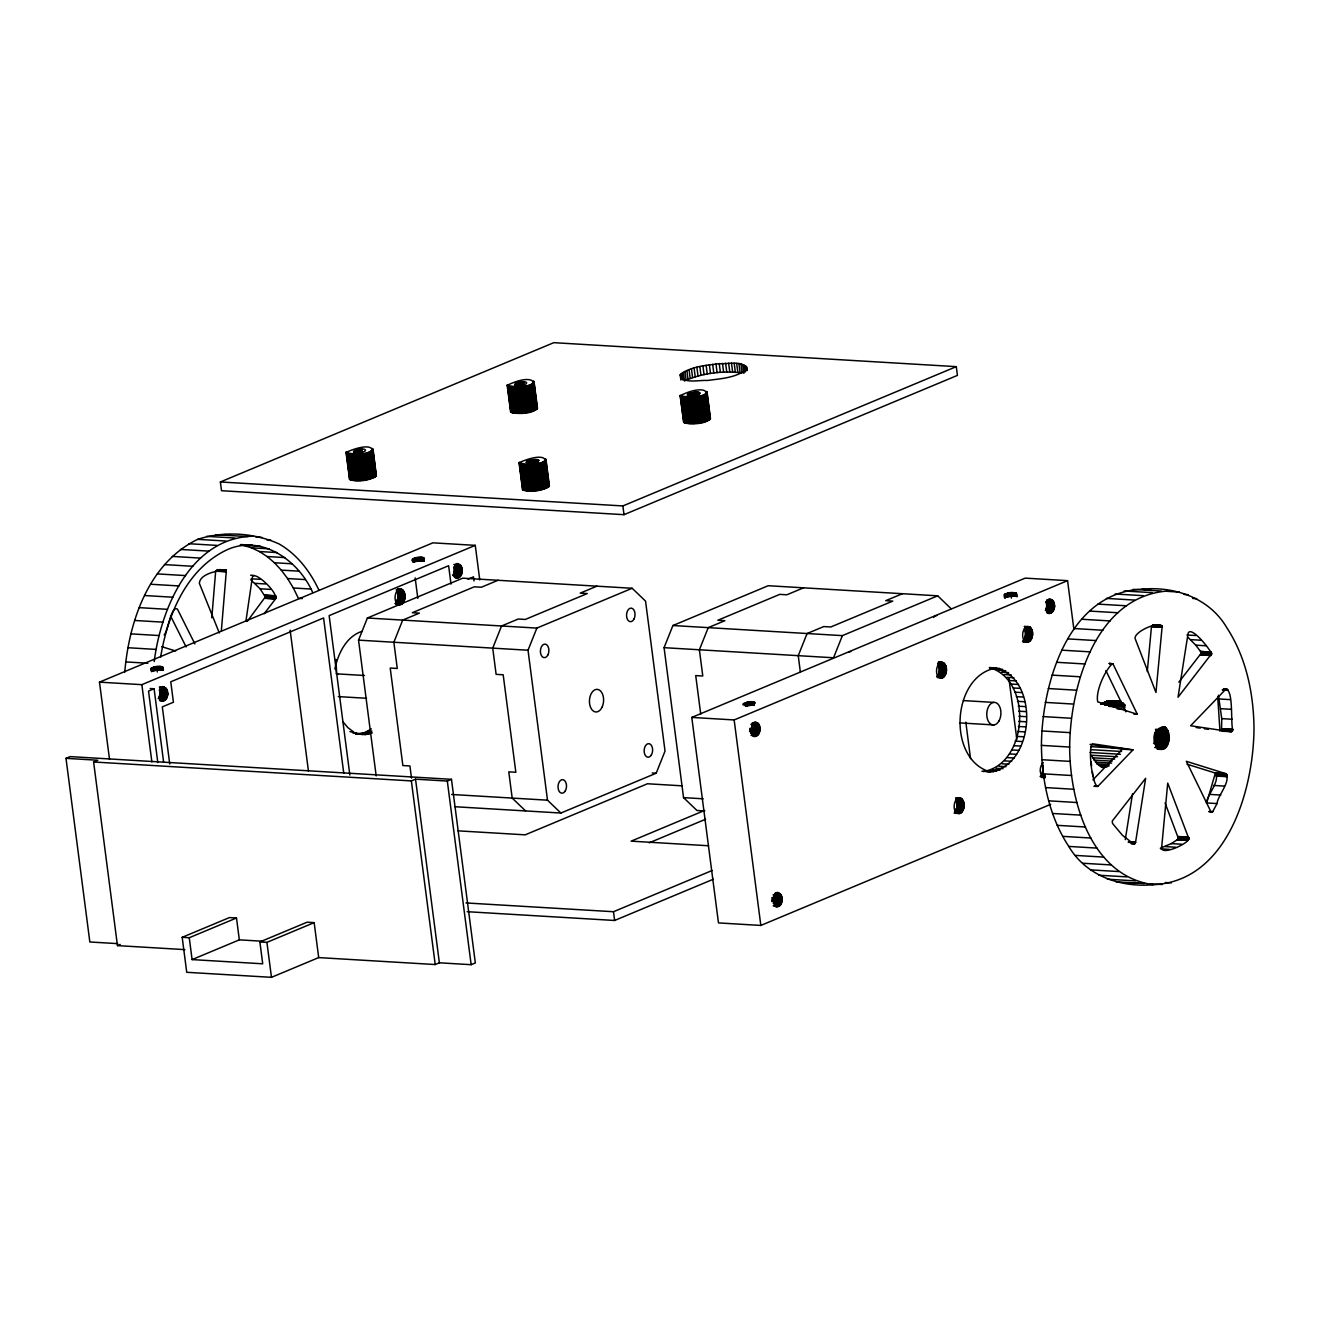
<?xml version="1.0" encoding="UTF-8"?>
<svg xmlns="http://www.w3.org/2000/svg" width="1320" height="1320" viewBox="0 0 1320 1320"><rect width="100%" height="100%" fill="white"/><g stroke="black" fill="none" stroke-linecap="round" stroke-linejoin="round"><path stroke-width="1.5" d="M1178.842 682.176L1200.903 653.664L1200.639 651.618L1195.755 645.166L1187.901 637.263M1211.545 653.812C1210.704 649.952 1191.053 625.218 1188.099 633.286L1178.034 697.24L1211.545 653.812L1200.952 653.169M1187.059 764.214L1215.341 773.058C1220.439 781.291 1207.239 794.558 1206.43 802.939L1217.024 803.566C1217.832 795.184 1231.032 781.918 1225.933 773.685L1186.35 761.31L1211.1 812.13L1212.684 811.734L1217.024 803.566M1221.528 730.669L1221.743 718.624L1218.426 695.211M1232.715 729.597C1230.52 723.723 1233.738 689.486 1225.736 689.287L1190.623 725.753L1231.098 731.775L1232.715 729.597L1222.122 728.97M167.805 694.254C158.862 668.233 155.892 719.119 167.805 694.254L159.737 693.775M402.402 603.537C390.258 604.676 398.392 602.398 397.93 596.656C398.178 590.832 393.129 588.159 403.87 591.409C405.916 595.584 405.372 601.969 401.032 604.461C390.802 606.16 395.142 582.763 403.54 590.865M462.313 571.213C453.37 545.177 450.417 596.079 462.313 571.213L454.245 570.735M760.106 729.547C751.162 703.51 748.192 754.413 760.106 729.547L750.024 728.953M782.248 900.058C773.305 874.022 770.352 924.924 782.248 900.058L772.167 899.464M936.82 676.5C943.866 671.649 932.168 658.465 945.334 664.785C947.397 668.959 946.852 675.345 942.513 677.837C932.266 679.536 936.622 656.139 945.005 664.24M961.9 812.014C949.971 813.417 957.775 810.513 957.016 804.804C955.449 799.409 955.911 797.197 962.94 800.316C965.002 804.49 964.458 810.876 960.118 813.367C949.872 815.067 954.228 791.686 962.61 799.788M983.301 771.523C1028.115 764.296 1033.114 679.849 989.356 667.557C1041.76 669.306 1037.322 770.814 986.832 771.738M1030.821 639.986L1023.759 639.573C1029.105 634.128 1018.677 620.977 1032.009 630.036C1033.329 634.128 1032.603 640.183 1028.164 642.015C1018.38 642.477 1023.016 620.384 1031.151 628.254M1041.43 745.371C1041.876 683.991 1068.012 592.399 1142.147 589.165C1174.899 586.13 1209.433 598.092 1226.659 627.462C1246.162 657.212 1253.637 693.33 1254 728.491C1253.554 789.888 1227.418 881.48 1153.284 884.714C1120.515 887.749 1085.997 875.787 1068.755 846.417C1049.251 816.667 1041.793 780.549 1041.43 745.371L1069.662 747.054C1069.794 801.207 1090.782 875.968 1153.284 884.714M1054.63 606.507C1045.688 580.47 1042.717 631.356 1054.63 606.507L1046.545 606.012M1069.662 747.054C1070.124 685.674 1096.26 594.082 1170.395 590.848M1219.977 731.263L1217.733 697.01M1169.157 738.408L1168.183 731.231L1164.669 726.677L1156.551 730.076C1147.047 743.523 1166.863 760.601 1169.157 738.408L1154.901 737.55M1165.048 802.923L1178.182 837.82L1177.44 839.635L1171.269 843.612L1160.362 848.182M1188.775 838.447L1167.722 783.09L1161.6 848.1C1162.425 858.082 1208.774 833.233 1178.149 838.068M1124.607 705.375C1103.734 707.272 1109.064 699.501 1121.274 701.695M211.794 617.875L215.688 570.933L226.281 571.56L221.364 630.679M1147.278 671.534L1151.502 626.34L1162.095 626.983L1155.957 692.472L1135.084 638.5C1133.863 631.653 1159.851 620.037 1162.095 626.983M250.816 579.843L260.089 588.786L265.337 596.937L247.318 621.291M264.165 613.767L275.385 599.065C278.949 593.142 253.869 569.547 252.351 577.236L245.883 621.439M124.74 672.193C129.079 621.34 148.632 563.062 197.686 539.352C223.74 530.805 254.282 532.686 279.213 544.021C297.214 554.4 310.283 571.61 318.945 590.221M346.054 452.364C378.774 461.01 381.876 436.573 346.054 452.364L349.519 479.209C357.654 482.212 369.715 480.991 376.382 475.481L372.983 449.245M507.177 385.358C540.21 369.072 542.784 392.865 507.177 385.358L510.576 411.592C515.905 415.024 537.158 413.721 536.398 407.088M510.576 411.592L511.5 410.272M519.057 462.677C551.777 471.322 554.879 446.886 519.057 462.677L522.522 489.522C530.656 492.508 542.718 491.304 549.384 485.776L545.985 459.541M680.179 395.653C713.212 379.385 715.786 403.161 680.179 395.653L683.578 421.888C688.908 425.337 710.16 424.034 709.401 417.4M683.578 421.888L684.503 420.585M154.209 661.567C160.924 608.322 190.608 537.784 252.945 536.201M160.627 657.195C167.442 615.219 186.351 568.92 227.073 549.764C261.822 534.022 298.93 560.818 312.659 592.482M1125.284 839.652L1132.527 793.683M1135.563 842.275L1145.645 778.321L1112.216 821.089L1112.545 823.482L1122.445 835.296L1133.632 843.975L1135.563 842.275L1128.501 841.846M334.867 669.009C338.118 653.598 346.219 636.223 362.406 631.224M1215.291 773.305L1206.991 801.916M164.142 634.837C167.508 632.676 171.154 604.659 177.441 609.147L194.881 643.912M376.183 775.912L358.545 640.134L367.389 617.991L462.693 578.177L632.164 588.274L645.546 601.128L665.033 751.08L656.188 773.223L560.885 813.037L454.971 806.734M560.885 813.037L547.503 800.184L528.016 650.232L536.861 628.089L632.164 588.274M704.781 810.942L696.943 810.48L683.545 797.626L664.076 647.674L672.919 625.531L768.223 585.717L937.695 595.815L951.076 608.668M937.695 595.815L842.391 635.63L833.547 657.772L664.076 647.674M680.179 374.781C681.895 384.417 699.88 379.764 707.47 380.49C720.67 378.625 735.751 377.998 746.542 369.352C744.827 359.716 726.841 364.37 719.251 363.643C706.052 365.508 690.97 366.135 680.179 374.781L680.872 380.028M1044.499 775.813C1037.982 776.903 1046.578 767.382 1041.678 763.372M1092.96 779.807L1122.445 749.183L1133.039 749.809L1097.943 786.274C1092.481 787 1087.466 747.07 1092.58 743.787L1133.039 749.809M1043.328 762.63C1039.153 766.243 1038.774 775.846 1044.796 777.645M350.344 477.609L349.519 479.209M523.347 487.905L522.522 489.522M365.244 732.435L372.306 732.847L365.953 734.481L355.69 734.135L365.244 732.435L371.349 728.855M1004.256 594.511C1003.711 598.059 1013.76 595.798 1016.532 594.264C1016.086 591.112 1001.434 592.069 1004.701 598.01M1121.323 702.372L1113.816 704.484L1100.632 704.17L1108.767 700.771L1120.928 701.316M740.998 364.188L742.12 372.933C722.799 370.573 702.306 372.983 684.469 380.968L683.331 372.224M151.107 668.167C148.896 671.847 160.396 669.685 162.789 668.283C163.878 664.851 147.807 665.857 151.552 671.665M527.208 460.944L525.921 462.412L530.673 462.99L539.236 460.399L534.319 459.541L527.208 460.944L531.003 491.023M688.363 393.624L687.077 395.076L691.202 395.703L700.392 393.079L696.102 392.188L688.363 393.624L692.159 423.687M412.665 558.871C409.068 562.567 421.393 560.736 423.637 559.333C426.409 555.753 408.853 556.578 413.111 562.369M220.374 481.965L553.789 342.672L956.291 366.647L957.429 375.391L624.013 514.684L221.512 490.71L220.374 481.965L622.875 505.939L956.291 366.647M109.527 759.445L99.478 682.143L432.894 542.833L475.266 545.358L479.754 579.942M99.478 682.143L141.85 684.667L475.266 545.358M163.647 762.333L154.094 688.76L148.533 691.086L157.822 762.613M467.94 579.183L473.501 576.856L474.029 580.948M117.662 943.635L89.843 941.985L66 758.34L70.174 756.607L451.473 779.328L475.332 962.957L471.157 964.689L439.379 962.808L435.22 964.541L318.697 957.594L271.474 977.328L186.731 972.295L182.193 937.316L229.433 917.582L236.495 917.994L239.333 939.856L192.093 959.591L189.255 937.728L236.495 917.994M498.003 580.288L481.338 587.251L474.276 586.822L412.302 612.711L419.364 613.14L402.699 620.103L393.855 642.23L397.27 668.464L390.209 668.052L402.864 765.551L409.926 765.963L411.493 778.074M184.915 949.624L117.463 945.615L93.604 761.986L97.779 760.237L66 758.34M596.855 586.179L580.189 593.142L587.251 593.554L525.294 619.443L518.232 619.03L501.55 625.993L492.723 648.12L496.122 674.355L503.184 674.784L515.839 772.283L508.778 771.853L512.193 798.088L525.574 810.926M803.534 587.829L786.852 594.792L779.79 594.363L717.832 620.251L724.894 620.68L708.23 627.643L699.385 649.77L702.784 676.005L695.722 675.592L700.738 714.186M93.604 761.986L411.361 780.912L415.536 779.163L447.315 781.06L451.473 779.328M902.385 593.719L885.72 600.683L892.782 601.095L830.808 626.983L823.762 626.571L807.081 633.534L798.237 655.66L800.332 671.797M117.463 945.615L120.236 944.443M1050.687 804.342L760.832 925.435L718.476 922.911L691.779 717.42L1025.195 578.127L1067.566 580.652L1073.902 629.475M691.779 717.42L734.151 719.944L1067.566 580.652M192.093 959.591L262.713 963.798L259.875 941.935L307.098 922.201L314.16 922.63L318.697 957.594M259.875 941.935L266.921 942.364L314.16 922.63M704.467 810.496L631.125 841.154L708.527 845.757M649.192 842.82L705.606 819.241M466.01 902.946L613.486 911.724L712.239 870.457M467.148 911.691L614.625 920.469L713.378 879.202M515.79 383.147C510.691 386.743 523.842 385.39 525.954 383.955C530.458 380.259 510.939 380.787 516.302 387.04M354.635 450.483C349.421 454.047 362.769 452.727 364.798 451.275C369.303 447.579 349.784 448.123 355.146 454.361M745.222 702.784C737.583 705.721 750.618 706.018 752.944 704.402C762.102 701.283 740.586 699.633 745.684 706.283M1104.576 705.226L1112.347 704.517M996.418 667.969C951.605 675.196 946.605 759.66 990.363 771.952M1125.036 883.03L1138.104 883.064M1112.958 705.243L1112.513 701.861L1104.609 701.827L1110.664 702.553L1111.11 705.952L1110.433 702.735L1102.596 702.851L1110.368 703.956L1100.632 704.17L1111.918 704.467M1110.582 704.088L1100.632 704.17L1111.522 704.418M1110.846 704.22L1100.632 704.17L1111.159 704.336M1110.252 702.916L1102.596 702.851L1110.202 703.791M1110.433 702.735L1104.609 701.827L1112.051 701.976L1112.496 705.375M1108.8 705.986L1124.904 706.315M1110.136 703.098L1102.596 702.851L1110.103 703.626M1116.192 704.748L1115.746 701.464L1106.671 701.135L1112.513 701.861L1112.776 705.292M1111.275 705.853L1110.945 702.388L1111.39 705.804L1110.945 702.388L1104.609 701.827L1111.638 702.091L1112.083 705.507M1123.353 704.55L1115.499 704.253L1123.353 704.946M1123.205 703.395L1119.245 703.246L1123.188 703.577M1116.06 704.137L1123.765 704.467M1119.69 703.082L1123.584 703.263M1116.604 704.005L1124.706 704.402M1115.301 704.831L1114.624 701.53L1106.671 701.135L1113.007 701.745L1113.651 705.078M1117.149 703.873L1123.105 704.187M1110.07 703.279L1102.596 702.851L1110.07 703.461M215.672 534.715L247.78 536.563M255.849 537.042L261.904 537.405M1133.104 589.38L1161.352 591.046M1167.243 591.343L1179.337 592.069M206.63 536.332L234.877 538.015M266.656 539.781L270.683 540.029M1124.079 590.981L1152.327 592.663M1184.089 594.445L1188.132 594.677M1192.62 598.438L1196.662 598.669M197.686 539.352L225.934 541.035M1115.136 594L1143.384 595.683M240.652 544.533L252.417 545.242M240.025 545.193L260.815 546.381M188.925 543.724L217.173 545.408M1106.374 598.389L1134.622 600.072M243.177 545.325L251.41 547.784L269.065 548.823M251.41 547.784L259.429 551.529L277.068 552.568M455.664 564.316L459.69 564.547M1047.965 599.593L1051.991 599.841M454.014 564.432L460.069 564.795M1048.344 599.841L1052.37 600.088M454.377 564.745L460.433 565.108M1046.678 600.039L1052.733 600.385M454.707 565.108L460.762 565.471M1047.024 600.402L1053.063 600.748M455.02 565.521L461.076 565.884M1047.321 600.814L1053.376 601.178M180.427 549.433L208.675 551.116M455.301 565.983L461.356 566.346M1047.601 601.277L1053.657 601.639M1097.877 604.098L1126.125 605.781M455.565 566.494L461.604 566.857M1045.836 601.656L1053.904 602.151M453.75 566.923L461.818 567.402M1046.051 602.217L1054.135 602.695M453.931 567.501L462 567.98M1046.232 602.794L1054.317 603.273M259.429 551.529L267.118 556.529L284.774 557.584M454.08 568.111L462.148 568.606M1046.38 603.405L1054.449 603.884M454.179 568.755L462.247 569.233M1046.479 604.032L1054.548 604.527M454.245 569.398L462.313 569.877M1046.545 604.692L1054.614 605.17M454.261 570.058L462.346 570.553M1046.578 605.352L1054.647 605.831M454.195 571.395L462.264 571.873M1046.496 606.688L1054.564 607.167M454.096 572.055L462.165 572.534M1046.397 607.332L1054.466 607.81M453.948 572.682L462.016 573.177M1046.248 607.976L1054.333 608.454M172.276 556.413L200.524 558.096M267.118 556.529L274.411 562.749L292.066 563.788M453.783 573.309L461.852 573.788M1046.083 608.602L1054.152 609.081M1089.709 611.077L1117.957 612.76M453.568 573.903L461.637 574.381M1045.869 609.18L1053.938 609.675M453.321 574.464L461.389 574.942M1045.621 609.741L1053.69 610.219M453.04 574.976L461.109 575.454M1045.341 610.269L1053.409 610.747M452.727 575.454L460.795 575.933M1047.057 610.863L1053.096 611.226M454.41 575.998L460.465 576.361M1046.71 611.292L1052.766 611.655M454.063 576.378L460.103 576.741M1046.364 611.671L1052.419 612.034M455.697 576.823L459.739 577.071M1047.997 612.117L1052.04 612.348M455.301 577.087L459.343 577.335M1047.601 612.381L1051.644 612.612M454.905 577.285L458.931 577.533M1047.205 612.579L1051.231 612.827M454.492 577.434L458.518 577.665M1046.793 612.711L1050.819 612.958M274.411 562.749L281.259 570.108L298.914 571.164M164.538 564.597L192.786 566.28M1081.987 619.261L1110.236 620.944M1152.805 624.987L1161.633 625.515M218.856 569.613L225.918 570.025L226.281 571.56M1152.921 625.152L1161.748 625.68M217.189 569.695L226.017 570.207M1153.003 625.333L1161.914 626.059M217.272 569.893L226.099 570.405M1153.152 625.746L1161.979 626.274M217.338 570.091L226.232 570.851M1153.201 625.977L1162.029 626.505M217.437 570.553L226.264 571.082M1153.251 626.208L1162.062 626.736M217.453 570.801L226.281 571.329M1151.486 626.835L1162.095 627.214M215.688 571.181L226.281 571.808M250.602 575.207L254.282 575.487M281.259 570.108L287.578 578.539L305.233 579.595M251.212 578.787L260.04 579.315M1186.944 634.986L1195.772 635.514M157.311 573.903L185.559 575.586M1074.744 628.567L1102.992 630.25M397.452 588.753L400.983 588.967M397.93 588.885L401.923 589.314M1024.237 626.389L1029.534 626.703M398.822 589.396L402.352 589.611M1024.667 626.687L1029.963 627M397.485 589.644L402.781 589.957M1025.095 627.033L1030.392 627.346M396.115 589.957L403.177 590.386M1025.491 627.462L1030.788 627.775M396.808 590.981L403.87 591.409M1024.419 628.386L1031.465 628.798M254.925 583.341L265.518 583.968M397.089 591.574L404.151 592.004M1024.699 628.98L1031.761 629.392M397.353 592.218L404.415 592.647M1024.964 629.607L1032.009 630.036M1190.623 639.622L1201.216 640.266M397.551 592.894L404.613 593.323M1025.161 630.3L1032.224 630.712M397.716 593.62L404.778 594.033M1025.326 631.01L1032.389 631.422M287.578 578.539L293.32 587.977L310.959 589.034M397.848 594.363L404.91 594.775M1025.458 631.752L1032.52 632.164M397.914 595.122L404.976 595.534M1025.524 632.511L1032.586 632.923M397.947 595.881L405.009 596.31M1025.557 633.27L1032.62 633.699M397.93 596.656L404.992 597.086M1025.524 634.062L1032.586 634.474M260.089 588.786L270.683 589.413M397.848 597.432L404.91 597.861M1025.458 634.821L1032.52 635.25M1195.755 645.166L1206.348 645.793M397.733 598.207L404.794 598.62M1025.343 635.596L1032.405 636.009M150.629 584.248L178.876 585.932M397.584 598.95L404.646 599.362M1025.178 636.339L1032.24 636.751M1068.078 638.913L1096.326 640.596M397.37 599.676L404.432 600.088M1024.98 637.065L1032.042 637.477M397.122 600.352L404.184 600.781M1024.732 637.758L1031.794 638.17M396.841 601.012L403.903 601.425M1024.452 638.402L1031.497 638.831M396.511 601.623L403.573 602.035M1024.122 639.012L1031.184 639.424M396.148 602.184L403.21 602.596M395.769 602.679L402.814 603.091M1023.363 640.068L1030.425 640.497M264.908 594.99L275.616 595.782M265.105 595.337L275.698 595.963M1022.951 640.513L1030.013 640.926M265.188 595.534L275.847 596.392M394.911 603.487L401.973 603.916M1024.287 640.992L1029.583 641.305M1211.116 652.08L1200.524 651.437L1211.314 652.427M265.303 595.98L275.897 596.607M265.337 596.211L275.929 596.855M302.329 598.57L298.402 598.323L293.32 587.977M396.214 603.9L401.511 604.23M1023.825 641.305L1029.121 641.619M1200.804 651.997L1211.397 652.641M265.353 596.458L275.946 597.086M397.023 604.411L401.032 604.461M1022.868 641.702L1028.643 641.85M1200.87 652.229L1211.463 652.856M265.353 596.706L275.946 597.333M396.049 604.51L400.075 604.708M1023.181 641.833L1027.686 642.097M1200.919 652.443L1211.513 653.087M265.303 597.184L275.929 597.581M1200.952 652.69L1211.545 653.565M265.254 597.415L275.847 598.059M265.188 597.646L275.781 598.273M1200.936 653.416L1211.529 654.06M265.105 597.861L275.698 598.505M1200.903 653.664L1211.496 654.291M275.616 598.702L264.908 598.257L275.385 599.065M1200.853 653.895L1211.447 654.522M1200.787 654.126L1211.38 654.753M1211.298 654.967L1200.606 654.538L1211.1 655.363M1200.391 654.902L1210.984 655.529M672.919 625.531L842.391 635.63M144.589 595.534L172.837 597.217M1062.039 650.183L1090.287 651.865M367.389 617.991L536.861 628.089M1109.179 663.333L1112.941 663.844L1137.312 714.252L1133.781 714.037M1109.295 663.481L1112.941 663.844M1109.509 663.812L1113.024 664.026M139.243 607.645L167.492 609.328M1056.693 662.293L1084.924 663.976M938.454 662.062L941.985 662.277M938.932 662.129L942.942 662.475M939.856 662.475L943.387 662.689M938.536 662.673L943.833 662.986M938.966 663.019L944.262 663.333M937.579 663.333L944.641 663.762M938.272 664.372L945.334 664.785M989.686 667.837L999.586 668.398M938.57 664.966L945.631 665.379M938.817 665.593L945.879 666.022M995.626 668.91L1002.689 669.322M939.031 666.27L946.093 666.699M998.646 670.312L1005.708 670.741M939.197 666.996L946.258 667.409M939.328 667.738L946.374 668.151M134.64 620.466L162.888 622.149M1052.073 675.114L1080.321 676.797M939.394 668.497L946.457 668.91M1001.55 672.21L1008.612 672.622M939.428 669.256L946.489 669.685M939.394 670.048L946.457 670.461M1004.305 674.553L1011.368 674.965M939.328 670.808L946.391 671.236M939.213 671.583L946.275 671.995M1223.524 688.842L1227.188 689.155M1223.789 689.073L1227.435 689.436M939.048 672.326L946.11 672.738M1224.003 689.386L1227.633 689.783M1222.419 689.667L1227.716 689.997M938.85 673.052L945.912 673.464M1222.468 689.898L1227.765 690.212M1006.88 677.325L1013.941 677.737M938.602 673.744L945.664 674.157M938.305 674.388L945.368 674.817M358.545 640.134L528.016 650.232M937.992 674.998L945.054 675.411M937.629 675.559L944.691 675.972M937.233 676.054L944.295 676.483M1009.272 680.51L1016.334 680.922M938.586 676.599L943.882 676.912M938.141 676.979L943.437 677.292M937.695 677.292L942.991 677.606M937.216 677.523L942.513 677.837M1011.433 684.057L1018.495 684.486M130.812 633.864L159.06 635.547M1048.261 688.529L1076.493 690.212M1219.251 698.973L1229.844 699.616M1013.347 687.967L1020.409 688.38M1015.014 692.175L1022.076 692.587M1110.846 700.722L1120.977 701.481L1108.767 700.771L1116.324 701.448L1116.77 704.715M1104.609 701.827L1111.275 702.24L1111.869 705.589M1016.383 696.63L1023.445 697.059M1220.769 708.691L1231.362 709.318M1117.693 703.725L1123.534 704.071M127.809 647.724L156.057 649.407M1045.258 702.388L1073.49 704.071M1108.833 706.381L1124.97 707.338M1017.489 701.332L1024.551 701.745M1117.132 708.856L1125.217 709.351M963.435 700.59L993.696 702.388M1018.281 706.183L1025.343 706.612M1221.743 718.624L1232.335 719.251M1018.759 711.183L1025.822 711.595M364.501 675.51L336.253 673.827A11.319 7.062 -86.6 0 1 338.036 674.454M125.664 661.914L147.856 663.234M1043.097 716.578L1071.345 718.261M1018.941 716.248L1026.003 716.678M1222.122 728.722L1232.715 729.349M1222.105 729.201L1232.698 729.844M1222.056 729.448L1232.649 730.076M1221.94 729.91L1232.599 730.307M1221.858 730.125L1232.451 730.752M1221.759 730.323L1232.352 730.95M1161.451 727.039L1165.527 727.27M1221.643 730.505L1232.236 731.131M1223.013 731.033L1231.989 731.428M1222.27 731.247L1231.708 731.643M1160.197 727.683L1166.319 728.046M1158.878 728.475L1167.028 728.97M1018.793 721.363L1025.854 721.776M1155.429 729.316L1167.655 730.042M1155.974 730.505L1168.183 731.231M1156.386 731.808L1168.612 732.551M1154.67 733.095L1168.926 733.936M959.706 722.898L993.993 724.944M1018.347 726.445L1025.409 726.874M1154.868 734.547L1169.124 735.388M1154.95 736.048L1169.207 736.89M1041.826 730.95L1070.058 732.633M1154.736 739.052L1168.992 739.909M1017.588 731.462L1024.65 731.89M1154.455 740.52L1168.711 741.361M1154.059 741.922L1168.315 742.78M1153.548 743.259L1167.82 744.101M1016.515 736.379L1023.577 736.791M1154.984 744.595L1167.21 745.321M338.283 696.597L366.531 698.28M1156.336 745.816L1166.517 746.41M159.505 687.01L164.373 687.291M160.743 687.176L165.181 687.605M753.439 722.65L757.482 722.898M159.505 687.489L165.544 687.852M753.819 722.898L757.861 723.129M1155.561 746.757L1165.741 747.367M159.852 687.803L165.907 688.149M752.169 723.079L758.208 723.442M160.198 688.149L166.254 688.512M752.499 723.442L758.554 723.805M1154.736 747.549L1164.916 748.159M160.512 688.578L166.551 688.941M752.812 723.855L758.868 724.218M160.792 689.04L166.848 689.403M751.08 724.202L759.148 724.68M1157.92 748.423L1164.025 748.786M150.167 688.529L154.094 688.76M161.04 689.552L167.095 689.898M751.327 724.713L759.396 725.191M1156.996 748.869L1163.118 749.232M1158.102 749.232L1162.161 749.48M159.242 689.981L167.31 690.459M751.542 725.257L759.611 725.736M1015.162 741.114L1022.224 741.543M159.423 690.558L167.492 691.036M751.723 725.851L759.792 726.33M159.555 691.168L167.624 691.647M751.856 726.462L759.94 726.94M1090.568 746.625L1122.858 748.555M159.67 691.795L167.739 692.29M751.971 727.089L760.039 727.567M159.72 692.456L167.805 692.934M752.037 727.732L760.106 728.227M159.753 693.115L167.821 693.594M750.04 728.277L760.122 728.887M1091.277 749.678L1121.554 751.492M159.67 694.452L167.739 694.93M749.958 729.613L760.039 730.207M1013.545 745.652L1020.591 746.081M159.571 695.095L167.64 695.574M749.859 730.273L759.94 730.867M159.439 695.739L167.508 696.217M749.727 730.9L759.808 731.511M159.258 696.366L167.326 696.844M749.545 731.528L759.627 732.121M159.043 696.943L167.112 697.438M751.344 732.237L759.412 732.715M1090.171 752.482L1120.432 754.281M158.796 697.505L166.864 697.983M751.096 732.798L759.165 733.277M158.515 698.033L166.584 698.511M750.816 733.309L758.901 733.804M158.219 698.511L166.287 698.989M752.532 733.92L758.587 734.266M159.901 699.055L165.957 699.418M752.202 734.349L758.257 734.712M1011.648 749.941L1018.71 750.354M159.538 699.435L165.594 699.798M751.839 734.728L757.894 735.075M161.188 699.88L165.214 700.111M751.459 735.042L757.515 735.405M1117.479 756.772L1091.244 755.221L1097.151 763.966L1102.811 767.646M160.792 700.144L164.819 700.375M751.08 735.306L757.119 735.669M159.968 700.474L164.423 700.59M752.268 735.768L756.723 735.867M159.555 700.557L163.597 700.788M1092.498 757.762L1114.69 759.082M1009.503 753.934L1016.565 754.347M1093.917 760.089L1112.067 761.161M1095.468 762.152L1111.605 763.125M1007.143 757.597L1014.205 758.01M1041.909 759.709L1070.157 761.392M1097.151 763.966L1109.262 764.692M1098.949 765.501L1109.031 766.095M1225.933 773.685L1215.341 773.058L1226.346 773.949M1004.586 760.881L1011.648 761.31M1100.83 766.722L1106.886 767.085M1215.885 773.438L1226.593 774.23M1216.099 773.767L1226.693 774.394M1216.182 773.965L1226.857 774.79M1216.314 774.378L1226.907 775.021M1216.363 774.609L1226.957 775.252M1216.397 774.856L1226.989 775.483M1216.413 775.087L1226.989 775.978M1216.38 775.582L1226.973 776.209M1216.347 775.83L1226.94 776.457M1216.281 776.061L1226.874 776.688M1001.847 763.785L1008.909 764.197M998.959 766.243L1006.022 766.672M368.346 730.884L371.877 731.082M995.957 768.273L1003.018 768.685M349.932 731.577L362.752 734.563M992.855 769.824L999.916 770.236M1043.295 773.833L1071.526 775.516M362.092 733.491L369.138 733.92M989.686 770.88L996.749 771.309M352.951 732.996L356.483 733.211M1041.727 774.543L1045.258 774.757M356.053 733.92L365.953 734.481M981.899 771.21L993.564 771.886M1041.364 775.104L1044.895 775.318M1213.493 785.433L1224.085 786.06M1040.556 776.044L1044.087 776.259M1040.111 776.424L1045.407 776.737M1041.43 776.837L1044.961 777.051M1041.265 777.43L1045.275 777.629M1094.28 786.192L1097.943 786.274M1094.131 786.291L1097.662 786.505M1210.193 794.426L1220.785 795.053M1045.539 787.578L1073.77 789.261M652.261 772.992L656.188 773.223M1048.624 800.827L1076.872 802.51M1209.153 811.536L1212.799 811.569M1209.037 811.684L1212.568 811.899M957 797.808L960.531 798.022M955.697 797.923L960.993 798.237M956.142 798.204L961.439 798.517M956.554 798.567L961.851 798.88M956.951 798.98L962.247 799.293M955.878 799.904L962.94 800.316M956.175 800.497L963.237 800.91M956.422 801.141L963.484 801.553M956.637 801.817L963.699 802.23M682.077 785.829L647.46 783.766L525.195 834.834L457.99 830.841M956.802 802.527L963.864 802.956M956.918 803.269L963.98 803.698M957 804.029L964.062 804.457M957.016 804.804L964.078 805.216M957 805.579L964.062 805.992M956.934 806.355L963.996 806.767M956.818 807.114L963.88 807.543M1052.535 813.45L1080.783 815.133M956.653 807.856L963.716 808.285M956.455 808.582L963.518 809.011M956.208 809.275L963.27 809.688M955.911 809.919L962.973 810.348M955.597 810.529L962.643 810.958M955.234 811.09L962.297 811.519M954.426 812.031L961.488 812.46M955.746 812.51L961.043 812.823M955.3 812.823L960.58 813.136M954.822 813.054L960.118 813.367M954.178 813.219L959.64 813.533M683.545 797.626L703.164 798.798M1057.221 825.33L1085.469 827.013M1177.984 836.434L1188.66 837.276M1178.116 836.863L1188.709 837.49M1178.166 837.094L1188.743 837.721M1178.182 837.326L1188.775 837.969M451.671 794.475L547.503 800.184M1178.182 837.573L1188.775 838.2M1178.116 838.299L1188.709 838.926M1178.051 838.53L1188.643 839.157M1177.984 838.761L1188.577 839.388M1177.803 839.157L1188.495 839.602M1177.688 839.338L1188.28 839.965L1177.44 839.635M1177.291 839.751L1187.884 840.378M1062.649 836.352L1090.897 838.035M1171.269 843.612L1181.862 844.239M1128.468 842.094L1135.53 842.506M1128.402 842.325L1135.464 842.737M1131.768 842.952L1135.299 843.166M1131.669 843.15L1135.2 843.364M1131.421 843.48L1135.084 843.529M1131.141 843.711L1134.82 843.81M1165.082 846.599L1175.674 847.226M1160.544 848.826L1169.371 849.337M1068.755 846.417L1097.003 848.1M1075.486 855.409L1103.734 857.092M1082.779 863.247L1111.027 864.93M1090.568 869.88L1118.815 871.563M1098.768 875.209L1127.016 876.893M1107.299 879.202L1135.546 880.885M1165.296 882.535L1171.351 882.899M1150.215 883.789L1162.326 884.499M1116.076 881.809L1144.324 883.493M775.186 892.98L779.229 893.227M775.582 893.161L780.005 893.656M776.325 893.722L780.367 893.953M774.642 893.953L780.697 894.316M774.956 894.382L781.011 894.729M773.223 894.712L781.291 895.207M773.47 895.224L781.539 895.702M773.685 895.768L781.754 896.264M773.866 896.362L781.935 896.841M774.015 896.973L782.083 897.451M772.101 897.484L782.183 898.078M772.167 898.128L782.248 898.739M772.183 898.804L782.265 899.399M772.101 900.124L782.199 900.735M772.002 900.784L782.1 901.378M771.87 901.428L781.952 902.022M773.702 902.154L781.77 902.649M773.487 902.748L781.572 903.226M773.239 903.309L781.324 903.787M774.988 903.952L781.044 904.316M774.675 904.431L780.731 904.794M774.345 904.86L780.4 905.223M773.982 905.239L780.037 905.602M773.619 905.553L779.658 905.916M773.223 905.817L779.279 906.18M774.84 906.147L778.866 906.378M239.333 939.856L263.538 941.292M182.193 937.316L189.255 937.728M1114.74 704.896L1114.08 701.596L1106.671 701.135L1116.324 701.448L1116.539 704.748M1119.558 701.497L1108.767 700.771L1116.901 701.432M1119.063 701.464L1108.767 700.771L1117.479 701.432M1118.238 703.56L1122.347 703.84M1118.568 701.448L1108.767 700.771L1118.04 701.432M1112.793 704.517L1124.871 705.391M1113.288 704.517L1123.188 705.243M1118.749 703.411L1122.775 703.708M1113.816 704.484L1123.551 705.21M1114.179 704.979L1113.535 701.662L1106.671 701.135L1115.186 701.497L1115.631 704.797M1114.361 704.418L1124.591 705.226M1114.921 704.352L1124.953 705.177M1142.147 589.165L1151.09 590.386M224.697 534.517L230.076 535.243M1196.217 727.534L1200.259 728.129M1204.318 728.739L1208.361 729.333M1090.072 744.364L1122.445 749.183M175.675 651.007L161.7 646.668M1112.909 701.003L1114.938 701.596M1137.312 714.252L1097.745 701.877C1095.204 691.416 1105.384 669.405 1112.71 663.547M548.245 484.72L549.384 485.776M353.463 731.791L347.803 727.567L342.837 721.611M225.918 570.025C218.905 570.273 199.898 573.507 199.353 583.308L219.318 632.957M170.511 615.846L186.12 646.932M1105.912 670.577L1125.861 711.827M1120.713 701.596L1121.257 704.847M1113.453 705.128L1113.007 701.745L1113.255 705.177M1114.624 701.53L1115.07 704.863M1114.08 701.596L1114.509 704.946M1113.535 701.662L1113.965 705.029M1111.275 702.24L1111.72 705.639M1091.079 761.722L1091.607 765.798M1092.399 771.903L1092.927 775.962M1016.433 593.092L1017.126 596.706M1016.136 592.993L1016.598 596.491M1015.789 592.894L1016.235 596.392M1015.377 592.828L1015.839 596.327M1014.931 592.779L1015.377 596.277M1014.436 592.73L1014.882 596.227M1013.892 592.713L1014.337 596.211M1013.314 592.713L1013.776 596.211M1012.704 592.713L1013.166 596.211M1012.077 592.746L1012.539 596.244M1011.433 592.795L1011.895 596.293M1010.79 592.845L1011.466 598.092M1010.13 592.928L1010.576 596.426M1009.47 593.027L1009.916 596.524M1008.81 593.125L1009.272 596.623M1008.166 593.241L1008.628 596.739M1007.556 593.373L1008.001 596.871M1006.962 593.521L1007.424 597.019M1006.401 593.67L1006.863 597.168M1005.873 593.818L1006.335 597.316M1005.394 593.983L1005.856 597.481M1004.966 594.165L1005.428 597.663M1004.586 594.33L1005.031 597.828M1008.893 678.166L1016.862 739.481M965.811 722.155L970.547 758.62M746.823 367.026L747.268 370.524M746.262 366.333L746.724 369.831M745.404 365.706L746.081 370.953M744.216 365.128L745.123 372.124M742.747 364.633L743.886 373.378M738.969 363.841L740.107 372.587M736.692 363.561L737.831 372.306M734.201 363.363L735.339 372.108M731.511 363.248L732.633 371.992M728.64 363.214L729.779 371.959M725.62 363.28L726.759 372.025M722.486 363.412L723.624 372.157M719.251 363.643L720.39 372.388M715.985 363.957L717.106 372.702M712.668 364.337L713.807 373.082M753.753 701.893L754.198 705.391M753.258 701.861L753.703 705.358M709.368 364.798L710.506 373.543M752.713 701.827L753.176 705.326M752.136 701.827L752.598 705.326M751.542 701.844L751.987 705.342M750.915 701.861L751.361 705.358M750.271 701.91L750.717 705.408M706.117 365.326L707.256 374.072M749.611 701.976L750.057 705.474M748.952 702.042L749.397 705.54M748.291 702.141L748.737 705.639M747.631 702.24L748.093 705.738M707.041 391.924L710.49 418.753M706.81 391.644L710.325 419.084M747.005 702.372L747.45 705.87M706.464 391.397L710.028 419.413M702.916 365.921L704.055 374.665M706.778 397.221L707.305 401.247M708.097 407.302L708.625 411.345M706.216 393.525L709.615 419.76M746.377 702.504L746.839 706.002M705.672 393.871L709.071 420.106M745.784 702.636L746.245 706.134M705.012 394.218L708.411 420.453M704.253 394.564L707.652 420.799M699.831 366.564L700.969 375.309M703.379 394.911L706.778 421.146M702.421 395.241L705.82 421.476M701.365 395.554L704.781 421.789M696.878 367.274L698.016 376.018M700.243 395.851L703.659 422.087M699.171 392.37L699.683 396.248M698.775 392.287L699.286 396.182M699.072 396.132L702.471 422.367M698.313 392.238L698.824 396.115M697.818 392.205L698.329 396.082M697.273 392.172L697.785 396.066M697.834 396.396L701.233 422.631M694.072 368.033L695.211 376.777M696.712 392.172L697.207 396.049M696.102 392.188L696.613 396.066M696.547 396.643L699.963 422.862M695.475 392.205L695.986 396.099M694.832 392.254L695.343 396.148M691.449 368.825L692.587 377.57M695.244 396.841L698.659 423.077M694.171 392.32L694.683 396.198M693.511 392.386L694.023 396.28M693.924 397.023L697.339 423.258M692.851 392.486L693.363 396.363M689.057 369.649L690.195 378.394M692.208 392.584L692.703 396.478M692.604 397.188L696.019 423.423M691.564 392.716L692.076 396.594M734.151 719.944L760.832 925.435M690.954 392.832L691.449 396.726M691.301 397.303L694.699 423.538M690.36 392.98L690.855 396.874M686.879 370.491L688.017 379.236M689.799 393.129L690.294 397.023M690.013 397.402L693.412 423.637M689.271 393.294L689.783 397.171M688.792 393.459L689.287 397.337M684.964 371.349L686.103 380.094M687.538 397.485L690.954 423.704M686.4 397.468L689.799 423.704M685.311 397.419L688.726 423.654M681.978 373.082L682.885 380.077M684.321 397.337L687.72 423.571M680.922 373.939L681.598 379.186M683.413 397.237L686.812 423.456M682.605 397.089L686.004 423.324M681.895 396.907L685.311 423.142M681.367 396.363L684.717 422.944M680.938 396.709L681.731 402.765M682.242 406.791L683.034 412.846M683.562 416.889L684.09 420.915M680.839 396.478L684.238 422.713M680.212 395.356L683.892 422.466M622.875 505.939L624.013 514.684M613.486 911.724L614.625 920.469M545.671 458.981L549.186 486.42M545.308 458.716L546.629 468.814M547.156 472.84L547.932 478.896M545.473 460.515L548.889 486.75M545.061 460.861L548.46 487.096M544.516 461.208L547.915 487.443M534.039 381.612L537.504 408.457M533.808 381.332L537.322 408.787M533.462 381.084L537.025 409.117M543.856 461.555L547.272 487.789M533.214 383.229L536.613 409.464M543.097 461.901L546.496 488.136M532.669 383.575L536.068 409.81M532.01 383.922L535.409 410.157M542.223 462.231L545.639 488.466M531.25 384.268L534.649 410.503M541.266 462.561L544.665 488.796M530.376 384.599L533.775 410.834M540.21 462.874L543.625 489.109M529.419 384.928L532.818 411.163M539.105 463.188L542.504 489.423M528.363 385.242L531.779 411.477M538.032 459.69L538.527 463.584M537.619 459.624L541.315 489.704M537.174 459.558L537.669 463.452M527.241 385.539L530.656 411.774M536.663 459.525L537.174 463.419M536.135 459.508L536.63 463.386M536.679 463.733L540.078 489.967M526.069 385.836L529.468 412.071M535.557 459.492L536.068 463.386M534.946 459.508L535.458 463.403M535.409 463.963L538.808 490.198M524.832 386.084L528.231 412.318M534.319 459.541L534.831 463.419M523.71 381.859L524.205 385.753M533.676 459.591L534.188 463.468M534.105 464.178L537.504 490.413M523.545 386.331L526.961 412.566M533.033 459.64L533.528 463.534M522.472 381.909L522.984 385.786M532.356 459.723L532.867 463.601M532.785 464.359L536.184 490.594M521.829 381.942L522.34 385.836M522.241 386.546L525.657 412.78M531.696 459.805L532.207 463.699M521.169 382.008L521.681 385.902M531.053 459.921L531.564 463.798M531.448 464.508L534.864 490.743M520.509 382.09L521.02 385.968M520.921 386.727L524.337 412.962M530.409 460.036L530.92 463.93M519.849 382.173L520.361 386.067M529.798 460.168L530.293 464.062M530.145 464.64L533.544 490.875M519.206 382.288L519.701 386.166M519.601 386.875L523.017 413.111M529.205 460.317L529.716 464.194M518.562 382.404L519.073 386.281M528.643 460.465L529.155 464.343M517.952 382.536L518.446 386.413M528.115 460.614L528.627 464.508M528.858 464.722L532.257 490.957M518.298 387.007L521.697 413.226M527.637 460.779L528.148 464.673M517.357 382.668L517.852 386.562M516.796 382.816L517.291 386.71M517.011 387.09L520.41 413.325M516.268 382.981L516.78 386.875M526.399 464.805L529.798 491.04M515.757 387.139L519.156 413.374M525.244 464.788L528.643 491.023M514.536 387.173L517.952 413.407M524.172 464.755L527.571 490.99M513.397 387.156L516.796 413.391M523.165 464.673L526.581 490.908M512.308 387.106L515.724 413.341M522.258 464.558L525.673 490.792M511.318 387.04L514.717 413.275M521.449 464.409L524.865 490.644M520.74 464.244L524.155 490.479M510.411 386.925L513.81 413.16M520.163 464.046L523.562 490.281M519.684 463.815L523.099 490.05M509.603 386.776L513.001 413.011M519.238 462.346L522.753 489.786M508.893 386.611L512.308 412.846M508.299 386.413L511.714 412.632M508.2 388.41L508.992 394.465M509.504 398.508L511.087 410.619M507.837 386.183L511.236 412.417M507.375 384.714L510.889 412.153M450.994 584.1L448.618 565.719L329.142 615.631L349.849 775.021M423.835 557.7L424.297 561.198M423.489 557.617L423.935 561.115M423.077 557.535L423.538 561.033M422.631 557.486L423.077 560.983M422.12 557.452L422.582 560.951M421.591 557.419L422.037 560.917M421.014 557.419L421.476 560.917M420.403 557.436L420.865 560.934M419.776 557.452L420.238 560.951M419.133 557.502L419.595 561M418.489 557.568L418.935 561.066M447.315 781.06L471.157 964.689M417.813 557.634L418.275 561.132M417.153 557.733L417.615 561.231M416.51 557.832L416.971 561.33M415.866 557.964L416.328 561.462M415.255 558.096L415.701 561.594M414.661 558.228L415.123 561.726M414.1 558.376L414.562 561.874M413.572 558.541L414.034 562.039M413.094 558.707L413.556 562.205M415.173 577.913L417.813 598.356M372.883 448.948L376.183 476.108M372.322 448.42L374.929 468.6M415.536 779.163L439.379 962.808M372.471 450.219L375.886 476.438M372.058 450.549L375.457 476.784M371.514 450.895L374.913 477.13M370.854 451.242L374.269 477.477M370.095 451.588L373.494 477.823M369.221 451.935L372.636 478.17M411.361 780.912L435.22 964.541M368.263 452.265L371.662 478.5M367.207 452.579L370.623 478.813M366.102 452.876L369.501 479.111M364.914 453.156L368.313 479.391M363.676 453.42L367.075 479.655M361.944 449.196L362.455 453.09M362.406 453.651L365.805 479.886M361.317 449.229L361.828 453.123M360.673 449.279L361.185 453.156M361.102 453.865L364.501 480.101M360.03 449.344L360.525 453.222M359.353 449.41L359.865 453.305M359.783 454.047L363.182 480.282M358.693 449.51L359.205 453.387M358.05 449.608L358.561 453.502M358.446 454.212L361.861 480.447M357.406 449.724L357.918 453.618M356.796 449.856L357.291 453.75M357.142 454.327L360.541 480.562M356.202 450.005L356.713 453.882M355.641 450.153L356.152 454.047M355.113 450.318L355.624 454.195M355.855 454.427L359.254 480.645M354.601 454.476L358 480.711M353.397 454.492L356.796 480.728M352.242 454.492L355.658 480.728M351.17 454.443L354.568 480.678M350.163 454.361L353.578 480.595M349.255 454.261L352.671 480.48M348.447 454.113L351.862 480.348M347.737 453.931L351.153 480.166M347.16 453.733L350.559 479.968M346.682 453.502L350.097 479.737M346.236 452.05L349.75 479.49M343.761 773.256L323.582 617.958L170.775 681.796L173.415 702.24L162.31 706.876L169.736 764.016M290.136 630.152L308.451 771.16M266.921 942.364L271.474 977.328M162.657 666.814L163.119 670.312M162.31 666.732L162.756 670.23M161.898 666.666L162.36 670.164M161.452 666.6L161.898 670.098M160.957 666.567L161.403 670.065M160.413 666.551L160.858 670.048M159.835 666.534L160.298 670.032M159.242 666.551L159.687 670.048M158.614 666.583L159.06 670.082M157.954 666.616L158.417 670.114M157.311 666.683L157.756 670.18M156.651 666.765L157.327 672.012M155.991 666.847L156.436 670.345M155.331 666.963L155.793 670.461M154.688 667.078L155.149 670.577M154.077 667.211L154.539 670.708M153.483 667.342L153.945 670.84M152.922 667.507L153.384 671.005M152.394 667.656L152.856 671.154M151.915 667.821L152.377 671.319M151.487 667.986L151.948 671.484M141.85 684.667L151.882 761.97M1112.051 701.976L1112.331 705.424M1115.746 701.464L1115.961 704.781M336.072 659.505L336.567 673.843M933.636 617.43A6.798 4.24 -86.6 0 1 936.755 615.648M848.595 652.278A6.798 4.24 -86.6 0 1 850.789 651.651M998.959 721A11.319 7.062 -86.6 0 0 995.528 702.537A11.319 7.062 -86.6 0 0 987.047 717.453A11.319 7.062 -86.6 0 0 998.959 721M547.849 655.05A6.798 4.24 -86.6 0 0 545.49 644.16A6.798 4.24 -86.6 0 0 540.622 653.433A6.798 4.24 -86.6 0 0 547.849 655.05M651.354 755.023A6.798 4.24 -86.6 0 0 649.572 743.803A6.798 4.24 -86.6 0 0 644.259 752.449A6.798 4.24 -86.6 0 0 651.354 755.023M565.339 790.828A6.798 4.24 -86.6 0 0 563.277 779.74A6.798 4.24 -86.6 0 0 558.178 788.683A6.798 4.24 -86.6 0 0 565.339 790.828M634.111 618.832A6.798 4.24 -86.6 0 0 631.438 608.14A6.798 4.24 -86.6 0 0 626.818 617.711A6.798 4.24 -86.6 0 0 634.111 618.832M602.101 707.107A11.319 7.062 -86.6 0 0 597.531 689.386A11.319 7.062 -86.6 0 0 589.941 705.474A11.319 7.062 -86.6 0 0 602.101 707.107"/></g></svg>
